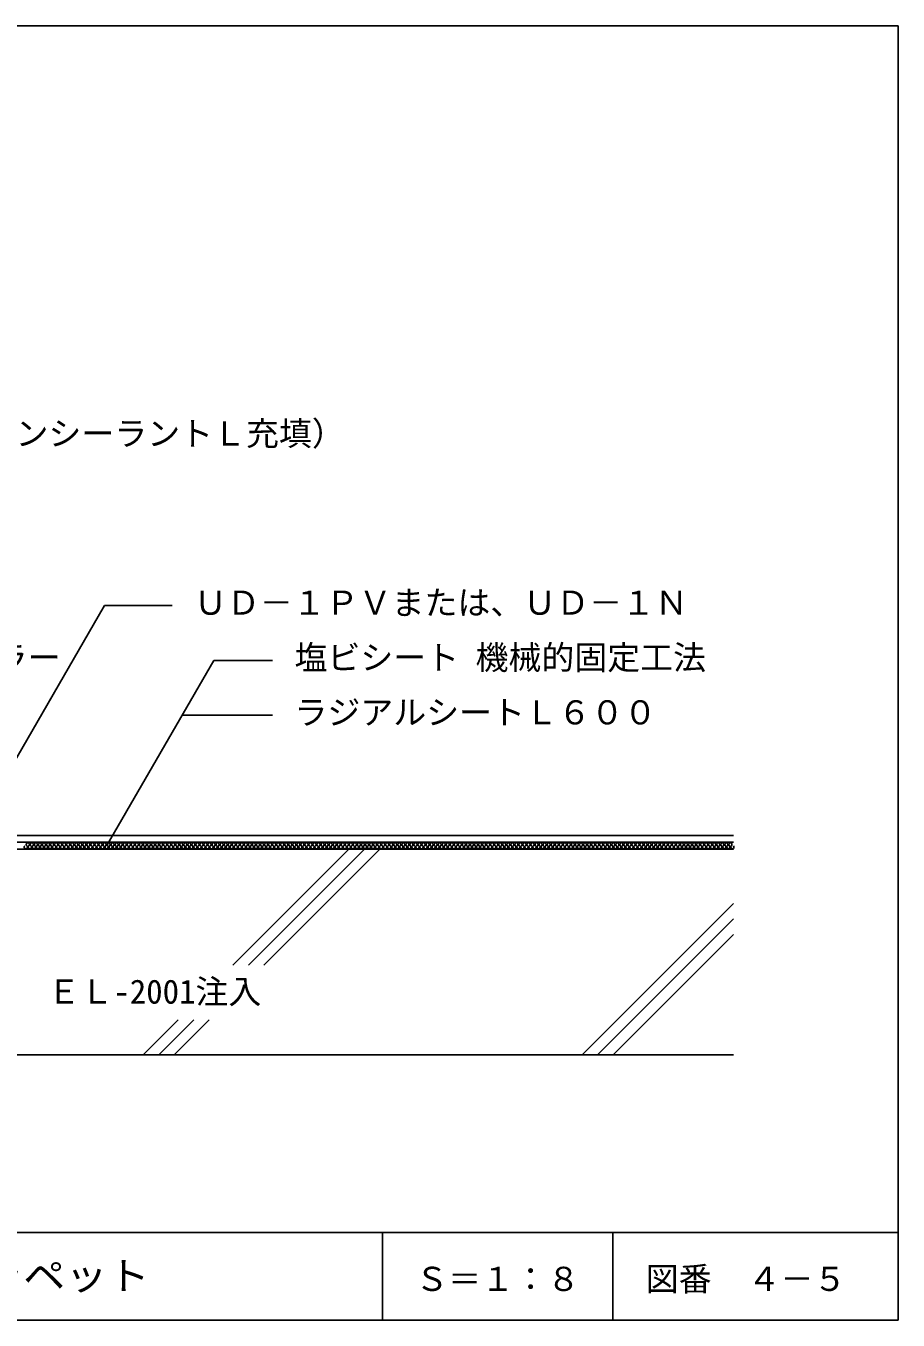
# Model space of a CAD drawing. Units: millimetres, scale not verified. Extents: x -615 to 665, y -971 to 997.
# Drawn here: x 29 to 665, y 53 to 997 of the extents above; entities that cross this region are included whole.
import ezdxf
from ezdxf.enums import TextEntityAlignment as Align

# ---------------------------------------------------------------- set-up
doc = ezdxf.new("R2010")
doc.units = ezdxf.units.MM
doc.header["$LTSCALE"] = 8
for name, color, linetype in [('4-2', 7, 'Continuous'), ('4-3', 3, 'Continuous'), ('4-4', 2, 'Continuous'), ('4-A', 7, 'Continuous'), ('4-D', 4, 'Continuous'), ('4-E', 4, 'Continuous'), ('F-2', 7, 'Continuous'), ('F-5', 6, 'Continuous'), ('F-7', 1, 'Continuous'), ('F-A', 7, 'Continuous')]:
    doc.layers.add(name, color=color, linetype=linetype)
doc.styles.add('HG丸ｺﾞｼｯｸM-PRO', font='')
doc.styles.add('ＭＳ ゴシック', font='')
doc.styles.get('HG丸ｺﾞｼｯｸM-PRO').set_extended_font_data('HG丸ｺﾞｼｯｸM-PRO')
doc.styles.get('ＭＳ ゴシック').set_extended_font_data('MS Gothic')

msp = doc.modelspace()

# ---------------------------------------------------------------- linework, layer by layer
at = {"layer": '4-2'}
for p, q in [((-344.705, 396.689), (545.295, 396.689)), ((-310.547, 401.689), (545.295, 401.689))]:
    msp.add_line(p, q, dxfattribs=at)
at = {"layer": '4-3'}
msp.add_line((-194.705, 246.689), (545.295, 246.689), dxfattribs=at)
at = {"layer": '4-4'}
msp.add_line((0.967, 406.689), (545.295, 406.689), dxfattribs=at)
at = {"layer": '4-A'}
for p, q in [((-10.727, 405.689), (86.678, 574.399)), ((135.902, 574.399), (86.678, 574.399)), ((88.543, 399.752), (166.282, 534.399)), ((209.186, 534.399), (166.282, 534.399)), ((209.186, 494.399), (143.188, 494.399))]:
    msp.add_line(p, q, dxfattribs=at)
at = {"layer": '4-D'}
for centre, start, end in [((29.289, 398.231), 127.52351, 52.47649), ((30.761, 400.148), 307.52351, 232.47649), ((32.233, 398.231), 127.52351, 52.47649), ((33.705, 400.148), 307.52351, 232.47649), ((35.177, 398.231), 127.52351, 52.47649), ((36.649, 400.148), 307.52351, 232.47649), ((38.121, 398.231), 127.52351, 52.47649), ((39.593, 400.148), 307.52351, 232.47649), ((41.065, 398.231), 127.52351, 52.47649), ((42.537, 400.148), 307.52351, 232.47649), ((44.009, 398.231), 127.52351, 52.47649), ((45.481, 400.148), 307.52351, 232.47649), ((46.953, 398.231), 127.52351, 52.47649), ((48.425, 400.148), 307.52351, 232.47649), ((49.897, 398.231), 127.52351, 52.47649), ((51.369, 400.148), 307.52351, 232.47649), ((52.841, 398.231), 127.52351, 52.47649), ((54.313, 400.148), 307.52351, 232.47649), ((55.785, 398.231), 127.52351, 52.47649), ((57.257, 400.148), 307.52351, 232.47649), ((58.729, 398.231), 127.52351, 52.47649), ((60.201, 400.148), 307.52351, 232.47649), ((61.673, 398.231), 127.52351, 52.47649), ((63.144, 400.148), 307.52351, 232.47649), ((64.616, 398.231), 127.52351, 52.47649), ((66.088, 400.148), 307.52351, 232.47649), ((67.56, 398.231), 127.52351, 52.47649), ((69.032, 400.148), 307.52351, 232.47649), ((70.504, 398.231), 127.52351, 52.47649), ((71.976, 400.148), 307.52351, 232.47649), ((73.448, 398.231), 127.52351, 52.47649), ((74.92, 400.148), 307.52351, 232.47649), ((76.392, 398.231), 127.52351, 52.47649), ((77.864, 400.148), 307.52351, 232.47649), ((79.336, 398.231), 127.52351, 52.47649), ((80.808, 400.148), 307.52351, 232.47649), ((82.28, 398.231), 127.52351, 52.47649), ((83.752, 400.148), 307.52351, 232.47649), ((85.224, 398.231), 127.52351, 52.47649), ((86.696, 400.148), 307.52351, 232.47649), ((88.168, 398.231), 127.52351, 52.47649), ((89.64, 400.148), 307.52351, 232.47649), ((91.112, 398.231), 127.52351, 52.47649), ((92.584, 400.148), 307.52351, 232.47649), ((94.056, 398.231), 127.52351, 52.47649), ((95.528, 400.148), 307.52351, 232.47649), ((97, 398.231), 127.52351, 52.47649), ((98.472, 400.148), 307.52351, 232.47649), ((99.943, 398.231), 127.52351, 52.47649), ((101.415, 400.148), 307.52351, 232.47649), ((102.887, 398.231), 127.52351, 52.47649), ((104.359, 400.148), 307.52351, 232.47649), ((105.831, 398.231), 127.52351, 52.47649), ((107.303, 400.148), 307.52351, 232.47649), ((108.775, 398.231), 127.52351, 52.47649), ((110.247, 400.148), 307.52351, 232.47649), ((111.719, 398.231), 127.52351, 52.47649), ((113.191, 400.148), 307.52351, 232.47649), ((114.663, 398.231), 127.52351, 52.47649), ((116.135, 400.148), 307.52351, 232.47649), ((117.607, 398.231), 127.52351, 52.47649), ((119.079, 400.148), 307.52351, 232.47649), ((120.551, 398.231), 127.52351, 52.47649), ((122.023, 400.148), 307.52351, 232.47649), ((123.495, 398.231), 127.52351, 52.47649), ((124.967, 400.148), 307.52351, 232.47649), ((126.439, 398.231), 127.52351, 52.47649), ((127.911, 400.148), 307.52351, 232.47649), ((129.383, 398.231), 127.52351, 52.47649), ((130.855, 400.148), 307.52351, 232.47649), ((132.327, 398.231), 127.52351, 52.47649), ((133.799, 400.148), 307.52351, 232.47649), ((135.271, 398.231), 127.52351, 52.47649), ((136.742, 400.148), 307.52351, 232.47649), ((138.214, 398.231), 127.52351, 52.47649), ((139.686, 400.148), 307.52351, 232.47649), ((141.158, 398.231), 127.52351, 52.47649), ((142.63, 400.148), 307.52351, 232.47649), ((144.102, 398.231), 127.52351, 52.47649), ((145.574, 400.148), 307.52351, 232.47649), ((147.046, 398.231), 127.52351, 52.47649), ((148.518, 400.148), 307.52351, 232.47649), ((149.99, 398.231), 127.52351, 52.47649), ((151.462, 400.148), 307.52351, 232.47649), ((152.934, 398.231), 127.52351, 52.47649), ((154.406, 400.148), 307.52351, 232.47649), ((155.878, 398.231), 127.52351, 52.47649), ((157.35, 400.148), 307.52351, 232.47649), ((158.822, 398.231), 127.52351, 52.47649), ((160.294, 400.148), 307.52351, 232.47649), ((161.766, 398.231), 127.52351, 52.47649), ((163.238, 400.148), 307.52351, 232.47649), ((164.71, 398.231), 127.52351, 52.47649), ((166.182, 400.148), 307.52351, 232.47649), ((167.654, 398.231), 127.52351, 52.47649), ((169.126, 400.148), 307.52351, 232.47649), ((170.598, 398.231), 127.52351, 52.47649), ((172.07, 400.148), 307.52351, 232.47649), ((173.541, 398.231), 127.52351, 52.47649), ((175.013, 400.148), 307.52351, 232.47649), ((176.485, 398.231), 127.52351, 52.47649), ((177.957, 400.148), 307.52351, 232.47649), ((179.429, 398.231), 127.52351, 52.47649), ((180.901, 400.148), 307.52351, 232.47649), ((182.373, 398.231), 127.52351, 52.47649), ((183.845, 400.148), 307.52351, 232.47649), ((185.317, 398.231), 127.52351, 52.47649), ((186.789, 400.148), 307.52351, 232.47649), ((188.261, 398.231), 127.52351, 52.47649), ((189.733, 400.148), 307.52351, 232.47649), ((191.205, 398.231), 127.52351, 52.47649), ((192.677, 400.148), 307.52351, 232.47649), ((194.149, 398.231), 127.52351, 52.47649), ((195.621, 400.148), 307.52351, 232.47649), ((197.093, 398.231), 127.52351, 52.47649), ((198.565, 400.148), 307.52351, 232.47649), ((200.037, 398.231), 127.52351, 52.47649), ((201.509, 400.148), 307.52351, 232.47649), ((202.981, 398.231), 127.52351, 52.47649), ((204.453, 400.148), 307.52351, 232.47649), ((205.925, 398.231), 127.52351, 52.47649), ((207.397, 400.148), 307.52351, 232.47649), ((208.869, 398.231), 127.52351, 52.47649), ((210.34, 400.148), 307.52351, 232.47649), ((211.812, 398.231), 127.52351, 52.47649), ((213.284, 400.148), 307.52351, 232.47649), ((214.756, 398.231), 127.52351, 52.47649), ((216.228, 400.148), 307.52351, 232.47649), ((217.7, 398.231), 127.52351, 52.47649), ((219.172, 400.148), 307.52351, 232.47649), ((220.644, 398.231), 127.52351, 52.47649), ((222.116, 400.148), 307.52351, 232.47649), ((223.588, 398.231), 127.52351, 52.47649), ((225.06, 400.148), 307.52351, 232.47649), ((226.532, 398.231), 127.52351, 52.47649), ((228.004, 400.148), 307.52351, 232.47649), ((229.476, 398.231), 127.52351, 52.47649), ((230.948, 400.148), 307.52351, 232.47649), ((232.42, 398.231), 127.52351, 52.47649), ((233.892, 400.148), 307.52351, 232.47649), ((235.364, 398.231), 127.52351, 52.47649), ((236.836, 400.148), 307.52351, 232.47649), ((238.308, 398.231), 127.52351, 52.47649), ((239.78, 400.148), 307.52351, 232.47649), ((241.252, 398.231), 127.52351, 52.47649), ((242.724, 400.148), 307.52351, 232.47649), ((244.196, 398.231), 127.52351, 52.47649), ((245.668, 400.148), 307.52351, 232.47649), ((247.139, 398.231), 127.52351, 52.47649), ((248.611, 400.148), 307.52351, 232.47649), ((250.083, 398.231), 127.52351, 52.47649), ((251.555, 400.148), 307.52351, 232.47649), ((253.027, 398.231), 127.52351, 52.47649), ((254.499, 400.148), 307.52351, 232.47649), ((255.971, 398.231), 127.52351, 52.47649), ((257.443, 400.148), 307.52351, 232.47649), ((258.915, 398.231), 127.52351, 52.47649), ((260.387, 400.148), 307.52351, 232.47649), ((261.859, 398.231), 127.52351, 52.47649), ((263.331, 400.148), 307.52351, 232.47649), ((264.803, 398.231), 127.52351, 52.47649), ((266.275, 400.148), 307.52351, 232.47649), ((267.747, 398.231), 127.52351, 52.47649), ((269.219, 400.148), 307.52351, 232.47649), ((270.691, 398.231), 127.52351, 52.47649), ((272.163, 400.148), 307.52351, 232.47649), ((273.635, 398.231), 127.52351, 52.47649), ((275.107, 400.148), 307.52351, 232.47649), ((276.579, 398.231), 127.52351, 52.47649), ((278.051, 400.148), 307.52351, 232.47649), ((279.523, 398.231), 127.52351, 52.47649), ((280.995, 400.148), 307.52351, 232.47649), ((282.467, 398.231), 127.52351, 52.47649), ((283.938, 400.148), 307.52351, 232.47649), ((285.41, 398.231), 127.52351, 52.47649), ((286.882, 400.148), 307.52351, 232.47649), ((288.354, 398.231), 127.52351, 52.47649), ((289.826, 400.148), 307.52351, 232.47649), ((291.298, 398.231), 127.52351, 52.47649), ((292.77, 400.148), 307.52351, 232.47649), ((294.242, 398.231), 127.52351, 52.47649), ((295.714, 400.148), 307.52351, 232.47649), ((297.186, 398.231), 127.52351, 52.47649), ((298.658, 400.148), 307.52351, 232.47649), ((300.13, 398.231), 127.52351, 52.47649), ((301.602, 400.148), 307.52351, 232.47649), ((303.074, 398.231), 127.52351, 52.47649), ((304.546, 400.148), 307.52351, 232.47649), ((306.018, 398.231), 127.52351, 52.47649), ((307.49, 400.148), 307.52351, 232.47649), ((308.962, 398.231), 127.52351, 52.47649), ((310.434, 400.148), 307.52351, 232.47649), ((311.906, 398.231), 127.52351, 52.47649), ((313.378, 400.148), 307.52351, 232.47649), ((314.85, 398.231), 127.52351, 52.47649), ((316.322, 400.148), 307.52351, 232.47649), ((317.794, 398.231), 127.52351, 52.47649), ((319.266, 400.148), 307.52351, 232.47649), ((320.737, 398.231), 127.52351, 52.47649), ((322.209, 400.148), 307.52351, 232.47649), ((323.681, 398.231), 127.52351, 52.47649), ((325.153, 400.148), 307.52351, 232.47649), ((326.625, 398.231), 127.52351, 52.47649), ((328.097, 400.148), 307.52351, 232.47649), ((329.569, 398.231), 127.52351, 52.47649), ((331.041, 400.148), 307.52351, 232.47649), ((332.513, 398.231), 127.52351, 52.47649), ((333.985, 400.148), 307.52351, 232.47649), ((335.457, 398.231), 127.52351, 52.47649), ((336.929, 400.148), 307.52351, 232.47649), ((338.401, 398.231), 127.52351, 52.47649), ((339.873, 400.148), 307.52351, 232.47649), ((341.345, 398.231), 127.52351, 52.47649), ((342.817, 400.148), 307.52351, 232.47649), ((344.289, 398.231), 127.52351, 52.47649), ((345.761, 400.148), 307.52351, 232.47649), ((347.233, 398.231), 127.52351, 52.47649), ((348.705, 400.148), 307.52351, 232.47649), ((350.177, 398.231), 127.52351, 52.47649), ((351.649, 400.148), 307.52351, 232.47649), ((353.121, 398.231), 127.52351, 52.47649), ((354.593, 400.148), 307.52351, 232.47649), ((356.065, 398.231), 127.52351, 52.47649), ((357.536, 400.148), 307.52351, 232.47649), ((359.008, 398.231), 127.52351, 52.47649), ((360.48, 400.148), 307.52351, 232.47649), ((361.952, 398.231), 127.52351, 52.47649), ((363.424, 400.148), 307.52351, 232.47649), ((364.896, 398.231), 127.52351, 52.47649), ((366.368, 400.148), 307.52351, 232.47649), ((367.84, 398.231), 127.52351, 52.47649), ((369.312, 400.148), 307.52351, 232.47649), ((370.784, 398.231), 127.52351, 52.47649), ((372.256, 400.148), 307.52351, 232.47649), ((373.728, 398.231), 127.52351, 52.47649), ((375.2, 400.148), 307.52351, 232.47649), ((376.672, 398.231), 127.52351, 52.47649), ((378.144, 400.148), 307.52351, 232.47649), ((379.616, 398.231), 127.52351, 52.47649), ((381.088, 400.148), 307.52351, 232.47649), ((382.56, 398.231), 127.52351, 52.47649), ((384.032, 400.148), 307.52351, 232.47649), ((385.504, 398.231), 127.52351, 52.47649), ((386.976, 400.148), 307.52351, 232.47649), ((388.448, 398.231), 127.52351, 52.47649), ((389.92, 400.148), 307.52351, 232.47649), ((391.392, 398.231), 127.52351, 52.47649), ((392.864, 400.148), 307.52351, 232.47649), ((394.335, 398.231), 127.52351, 52.47649), ((395.807, 400.148), 307.52351, 232.47649), ((397.279, 398.231), 127.52351, 52.47649), ((398.751, 400.148), 307.52351, 232.47649), ((400.223, 398.231), 127.52351, 52.47649), ((401.695, 400.148), 307.52351, 232.47649), ((403.167, 398.231), 127.52351, 52.47649), ((404.639, 400.148), 307.52351, 232.47649), ((406.111, 398.231), 127.52351, 52.47649), ((407.583, 400.148), 307.52351, 232.47649), ((409.055, 398.231), 127.52351, 52.47649), ((410.527, 400.148), 307.52351, 232.47649), ((411.999, 398.231), 127.52351, 52.47649), ((413.471, 400.148), 307.52351, 232.47649), ((414.943, 398.231), 127.52351, 52.47649), ((416.415, 400.148), 307.52351, 232.47649), ((417.887, 398.231), 127.52351, 52.47649), ((419.359, 400.148), 307.52351, 232.47649), ((420.831, 398.231), 127.52351, 52.47649), ((422.303, 400.148), 307.52351, 232.47649), ((423.775, 398.231), 127.52351, 52.47649), ((425.247, 400.148), 307.52351, 232.47649), ((426.719, 398.231), 127.52351, 52.47649), ((428.191, 400.148), 307.52351, 232.47649), ((429.663, 398.231), 127.52351, 52.47649), ((431.135, 400.148), 307.52351, 232.47649), ((432.606, 398.231), 127.52351, 52.47649), ((434.078, 400.148), 307.52351, 232.47649), ((435.55, 398.231), 127.52351, 52.47649), ((437.022, 400.148), 307.52351, 232.47649), ((438.494, 398.231), 127.52351, 52.47649), ((439.966, 400.148), 307.52351, 232.47649), ((441.438, 398.231), 127.52351, 52.47649), ((442.91, 400.148), 307.52351, 232.47649), ((444.382, 398.231), 127.52351, 52.47649), ((445.854, 400.148), 307.52351, 232.47649), ((447.326, 398.231), 127.52351, 52.47649), ((448.798, 400.148), 307.52351, 232.47649), ((450.27, 398.231), 127.52351, 52.47649), ((451.742, 400.148), 307.52351, 232.47649), ((453.214, 398.231), 127.52351, 52.47649), ((454.686, 400.148), 307.52351, 232.47649), ((456.158, 398.231), 127.52351, 52.47649), ((457.63, 400.148), 307.52351, 232.47649), ((459.102, 398.231), 127.52351, 52.47649), ((460.574, 400.148), 307.52351, 232.47649), ((462.046, 398.231), 127.52351, 52.47649), ((463.518, 400.148), 307.52351, 232.47649), ((464.99, 398.231), 127.52351, 52.47649), ((466.462, 400.148), 307.52351, 232.47649), ((467.934, 398.231), 127.52351, 52.47649), ((469.405, 400.148), 307.52351, 232.47649), ((470.877, 398.231), 127.52351, 52.47649), ((472.349, 400.148), 307.52351, 232.47649), ((473.821, 398.231), 127.52351, 52.47649), ((475.293, 400.148), 307.52351, 232.47649), ((476.765, 398.231), 127.52351, 52.47649), ((478.237, 400.148), 307.52351, 232.47649), ((479.709, 398.231), 127.52351, 52.47649), ((481.181, 400.148), 307.52351, 232.47649), ((482.653, 398.231), 127.52351, 52.47649), ((484.125, 400.148), 307.52351, 232.47649), ((485.597, 398.231), 127.52351, 52.47649), ((487.069, 400.148), 307.52351, 232.47649), ((488.541, 398.231), 127.52351, 52.47649), ((490.013, 400.148), 307.52351, 232.47649), ((491.485, 398.231), 127.52351, 52.47649), ((492.957, 400.148), 307.52351, 232.47649), ((494.429, 398.231), 127.52351, 52.47649), ((495.901, 400.148), 307.52351, 232.47649), ((497.373, 398.231), 127.52351, 52.47649), ((498.845, 400.148), 307.52351, 232.47649), ((500.317, 398.231), 127.52351, 52.47649), ((501.789, 400.148), 307.52351, 232.47649), ((503.261, 398.231), 127.52351, 52.47649), ((504.733, 400.148), 307.52351, 232.47649), ((506.204, 398.231), 127.52351, 52.47649), ((507.676, 400.148), 307.52351, 232.47649), ((509.148, 398.231), 127.52351, 52.47649), ((510.62, 400.148), 307.52351, 232.47649), ((512.092, 398.231), 127.52351, 52.47649), ((513.564, 400.148), 307.52351, 232.47649), ((515.036, 398.231), 127.52351, 52.47649), ((516.508, 400.148), 307.52351, 232.47649), ((517.98, 398.231), 127.52351, 52.47649), ((519.452, 400.148), 307.52351, 232.47649), ((520.924, 398.231), 127.52351, 52.47649), ((522.396, 400.148), 307.52351, 232.47649), ((523.868, 398.231), 127.52351, 52.47649), ((525.34, 400.148), 307.52351, 232.47649), ((526.812, 398.231), 127.52351, 52.47649), ((528.284, 400.148), 307.52351, 232.47649), ((529.756, 398.231), 127.52351, 52.47649), ((531.228, 400.148), 307.52351, 232.47649), ((532.7, 398.231), 127.52351, 52.47649), ((534.172, 400.148), 307.52351, 232.47649), ((535.644, 398.231), 127.52351, 52.47649), ((537.116, 400.148), 307.52351, 232.47649), ((538.588, 398.231), 127.52351, 52.47649), ((540.06, 400.148), 307.52351, 232.47649), ((541.532, 398.231), 127.52351, 52.47649), ((543.003, 400.148), 307.52351, 232.47649), ((544.475, 398.231), 127.52351, 52.47649)]:
    msp.add_arc(centre, 1.208, start, end, dxfattribs=at)
at = {"layer": '4-E'}
for p, q in [((180.286, 312.117), (264.858, 396.689)), ((191.599, 312.117), (276.171, 396.689)), ((202.913, 312.117), (287.485, 396.689)), ((434.858, 246.689), (545.295, 357.127)), ((446.171, 246.689), (545.295, 345.813)), ((457.485, 246.689), (545.295, 334.499)), ((114.858, 246.689), (140.44, 272.272)), ((126.171, 246.689), (151.754, 272.272)), ((137.485, 246.689), (163.068, 272.272))]:
    msp.add_line(p, q, dxfattribs=at)
at = {"layer": 'F-2'}
for p, q in [((289.295, 117.166), (289.295, 53.166)), ((457.295, 117.166), (457.295, 53.166))]:
    msp.add_line(p, q, dxfattribs=at)
at = {"layer": 'F-5'}
msp.add_line((-614.705, 117.166), (665.295, 117.166), dxfattribs=at)
at = {"layer": 'F-7'}
for p, q in [((-614.705, 997.166), (665.295, 997.166)), ((665.295, 997.166), (665.295, 53.166)), ((-614.705, 53.166), (665.295, 53.166))]:
    msp.add_line(p, q, dxfattribs=at)

# ---------------------------------------------------------------- texts
at = {"layer": '4-A', "style": 'ＭＳ ゴシック'}
for s, p in [('Ｋ－８（ホルダー内、ロンシーラントＬ充填）', (-242.293, 685.787)), ('ＵＤ－１ＰＶまたは、ＵＤ－１Ｎ', (151.902, 562.399)), ('プルーフシーラー', (-137.411, 522.399)), ('塩ビシート 機械的固定工法', (225.186, 522.399)), ('ラジアルシートＬ６００', (225.186, 482.399)), ('ＥＬ-2001注入', (45.106, 278.725))]:
    msp.add_text(s, height=17.6, dxfattribs=at).set_placement(p, align=Align.BOTTOM_LEFT)
at = {"layer": 'F-A', "style": 'HG丸ｺﾞｼｯｸM-PRO', "width": 1.1}
msp.add_text('部位：パラペット', height=20.53, dxfattribs=at).set_placement((-126.705, 69.166), align=Align.BOTTOM_LEFT)
at = {"layer": 'F-A', "style": 'HG丸ｺﾞｼｯｸM-PRO'}
for s, p in [('Ｓ＝１：８', (313.295, 69.166)), ('図番', (481.295, 69.166)), ('４－５', (555.564, 69.166))]:
    msp.add_text(s, height=17.6, dxfattribs=at).set_placement(p, align=Align.BOTTOM_LEFT)

doc.saveas('drawing.dxf')
